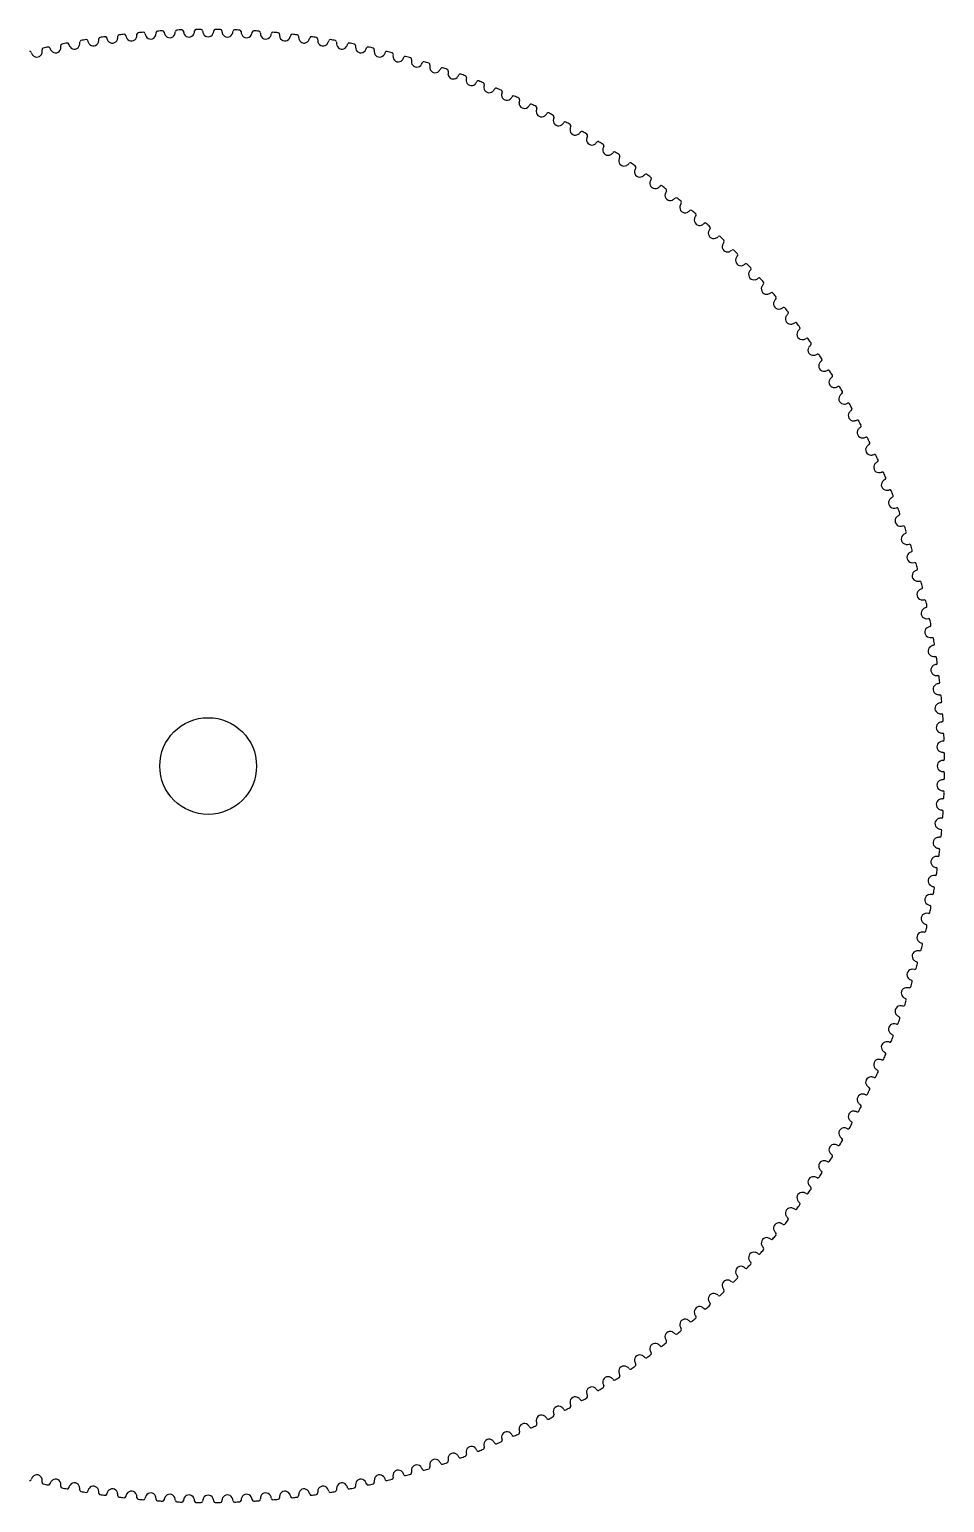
# Model space of a CAD drawing. Header units: millimetres. Extents: x 0 to 153, y 0 to 153.
# Drawn here: x 57.9 to 152.5, y 0.3 to 152.5 of the extents above; entities that cross this region are included whole.
import ezdxf

# ---------------------------------------------------------------- set-up
doc = ezdxf.new("R2010")
doc.units = ezdxf.units.MM

msp = doc.modelspace()

# ---------------------------------------------------------------- linework, layer by layer
msp.add_circle((76.39, 76.39), 5)
for centre, radius, start, end in [((71.16, 152.21), 0.15, 94.5, 177.0686), ((76.39, 76.4), 76.14, 93.5495, 93.9505), ((71.69, 152.24), 0.15, 10.4314, 93), ((72, 152.37), 1, -21.377, -2.0988), ((73.15, 152.32), 0.15, 93, 175.5686), ((76.39, 76.4), 76.14, 92.0495, 92.4505), ((73.68, 152.34), 0.15, 8.9314, 91.5), ((74.82, 152.48), 1, -173.4012, -154.123), ((73.99, 152.46), 1, -22.877, -3.5988), ((75.14, 152.38), 0.15, 91.5, 174.0686), ((76.39, 76.4), 76.14, 90.5495, 90.9505), ((75.66, 152.39), 0.15, 7.4314, 90), ((76.81, 152.49), 1, -174.9012, -155.623), ((75.98, 152.49), 1, -24.377, -5.0988), ((77.12, 152.39), 0.15, 90, 172.5686), ((76.39, 76.4), 76.14, 89.0495, 89.4505), ((77.65, 152.38), 0.15, 5.9314, 88.5), ((78.8, 152.46), 1, -176.4012, -157.123), ((77.97, 152.48), 1, -25.877, -6.5988), ((79.11, 152.34), 0.15, 88.5, 171.0686), ((76.39, 76.4), 76.14, 87.5495, 87.9505), ((79.64, 152.32), 0.15, 4.4314, 87), ((80.79, 152.37), 1, -177.9012, -158.623), ((81.1, 152.24), 0.15, 87, 169.5686), ((76.39, 76.4), 76.14, 86.0495, 86.4505), ((81.63, 152.21), 0.15, 2.9314, 85.5), ((60.17, 150.75), 1, -12.377, 6.9012), ((61.31, 150.88), 0.15, 102, -175.4314), ((76.39, 76.4), 76.14, 101.0495, 101.4505), ((61.83, 150.98), 0.15, 17.9314, 100.5), ((62.93, 151.3), 1, -164.4012, -145.123), ((62.56, 151.06), 0.555, -79.5, -16.0651), ((62.12, 151.14), 1, -13.877, 5.4012), ((63.26, 151.25), 0.15, 100.5, -176.9314), ((76.39, 76.4), 76.14, 99.5495, 99.9505), ((63.79, 151.34), 0.15, 16.4314, 99), ((64.9, 151.62), 1, -165.9012, -146.623), ((64.52, 151.39), 0.555, -144.4349, -81), ((64.52, 151.39), 0.555, -81, -17.5651), ((64.08, 151.49), 1, -15.377, 3.9012), ((65.23, 151.56), 0.15, 99, -178.4314), ((76.39, 76.4), 76.14, 98.0495, 98.4505), ((65.75, 151.64), 0.15, 14.9314, 97.5), ((66.87, 151.9), 1, -167.4012, -148.123), ((66.48, 151.68), 0.555, -145.9349, -82.5), ((66.48, 151.68), 0.555, -82.5, -19.0651), ((66.05, 151.79), 1, -16.877, 2.4012), ((67.2, 151.83), 0.15, 97.5, -179.9314), ((76.39, 76.4), 76.14, 96.5495, 96.9505), ((67.72, 151.89), 0.15, 13.4314, 96), ((68.85, 152.12), 1, -168.9012, -149.623), ((68.46, 151.91), 0.555, -147.4349, -84), ((68.46, 151.91), 0.555, -84, -20.5651), ((68.03, 152.03), 1, -18.377, 0.9012), ((69.18, 152.05), 0.15, 96, 178.5686), ((76.39, 76.4), 76.14, 95.0495, 95.4505), ((69.7, 152.09), 0.15, 11.9314, 94.5), ((70.84, 152.29), 1, -170.4012, -151.123), ((70.44, 152.1), 0.555, -148.9349, -85.5), ((70.44, 152.1), 0.555, -85.5, -22.0651), ((70.01, 152.23), 1, -19.877, -0.5988), ((72.83, 152.41), 1, -171.9012, -152.623), ((72.42, 152.23), 0.555, -150.4349, -87), ((72.42, 152.23), 0.555, -87, -23.5651), ((74.41, 152.3), 0.555, -151.9349, -88.5), ((74.41, 152.3), 0.555, -88.5, -25.0651), ((76.39, 152.33), 0.555, -153.4349, -90), ((76.39, 152.33), 0.555, -90, -26.5651), ((78.38, 152.3), 0.555, -154.9349, -91.5), ((78.38, 152.3), 0.555, -91.5, -28.0651), ((80.37, 152.23), 0.555, -156.4349, -93), ((80.37, 152.23), 0.555, -93, -29.5651), ((79.96, 152.41), 1, -27.377, -8.0988), ((82.78, 152.23), 1, -179.4012, -160.123), ((82.35, 152.1), 0.555, -157.9349, -94.5), ((82.35, 152.1), 0.555, -94.5, -31.0651), ((81.95, 152.29), 1, -28.877, -9.5988), ((83.08, 152.09), 0.15, 85.5, 168.0686), ((76.39, 76.4), 76.14, 84.5495, 84.9505), ((83.61, 152.05), 0.15, 1.4314, 84), ((84.76, 152.03), 1, 179.0988, -161.623), ((84.33, 151.91), 0.555, -159.4349, -96), ((84.33, 151.91), 0.555, -96, -32.5651), ((83.94, 152.12), 1, -30.377, -11.0988), ((85.06, 151.89), 0.15, 84, 166.5686), ((76.39, 76.4), 76.14, 83.0495, 83.4505), ((85.59, 151.83), 0.15, -0.0686, 82.5), ((86.74, 151.79), 1, 177.5988, -163.123), ((86.31, 151.68), 0.555, -160.9349, -97.5), ((86.31, 151.68), 0.555, -97.5, -34.0651), ((85.92, 151.9), 1, -31.877, -12.5988), ((87.04, 151.64), 0.15, 82.5, 165.0686), ((76.4, 76.4), 76.14, 81.5495, 81.9505), ((87.56, 151.56), 0.15, -1.5686, 81), ((88.71, 151.49), 1, 176.0988, -164.623), ((88.27, 151.39), 0.555, -162.4349, -99), ((88.27, 151.39), 0.555, -99, -35.5651), ((87.89, 151.62), 1, -33.377, -14.0988), ((89, 151.34), 0.15, 81, 163.5686), ((76.4, 76.4), 76.14, 80.0495, 80.4505), ((89.52, 151.25), 0.15, -3.0686, 79.5), ((90.67, 151.14), 1, 174.5988, -166.123), ((90.23, 151.06), 0.555, -163.9349, -100.5), ((89.85, 151.3), 1, -34.877, -15.5988), ((90.96, 150.98), 0.15, 79.5, 162.0686), ((76.4, 76.4), 76.14, 78.5495, 78.9505), ((91.48, 150.88), 0.15, -4.5686, 78), ((92.62, 150.75), 1, 173.0988, -167.623), ((57.94, 150.12), 0.15, 20.9314, 103.5), ((59.03, 150.49), 1, -161.4012, -142.123), ((58.67, 150.23), 0.555, -139.9349, -76.5), ((58.67, 150.23), 0.555, -76.5, -13.0651), ((59.36, 150.46), 0.15, 103.5, -173.9314), ((58.23, 150.29), 1, -10.877, 8.4012), ((76.39, 76.4), 76.14, 102.5495, 102.9505), ((59.88, 150.57), 0.15, 19.4314, 102), ((60.98, 150.92), 1, -162.9012, -143.623), ((60.61, 150.67), 0.555, -141.4349, -78), ((60.61, 150.67), 0.555, -78, -14.5651), ((62.56, 151.06), 0.555, -142.9349, -79.5), ((90.23, 151.06), 0.555, -100.5, -37.0651), ((92.18, 150.67), 0.555, -165.4349, -102), ((92.18, 150.67), 0.555, -102, -38.5651), ((91.81, 150.92), 1, -36.377, -17.0988), ((92.91, 150.57), 0.15, 78, 160.5686), ((76.4, 76.4), 76.14, 77.0495, 77.4505), ((93.42, 150.46), 0.15, -6.0686, 76.5), ((94.56, 150.29), 1, 171.5988, -169.123), ((94.12, 150.23), 0.555, -166.9349, -103.5), ((94.12, 150.23), 0.555, -103.5, -40.0651), ((93.76, 150.49), 1, -37.877, -18.5988), ((94.84, 150.12), 0.15, 76.5, 159.0686), ((76.4, 76.4), 76.14, 75.5495, 75.9505), ((95.36, 149.99), 0.15, -7.5686, 75), ((96.49, 149.79), 1, 170.0988, -170.623), ((96.05, 149.74), 0.555, -168.4349, -105), ((96.05, 149.74), 0.555, -105, -41.5651), ((95.69, 150.01), 1, -39.377, -20.0988), ((96.77, 149.61), 0.15, 75, 157.5686), ((76.4, 76.4), 76.14, 74.0495, 74.4505), ((97.28, 149.46), 0.15, -9.0686, 73.5), ((98.41, 149.24), 1, 168.5988, -172.123), ((97.96, 149.2), 0.555, -169.9349, -106.5), ((97.96, 149.2), 0.555, -106.5, -43.0651), ((97.61, 149.48), 1, -40.877, -21.5988), ((98.68, 149.05), 0.15, 73.5, 156.0686), ((76.4, 76.4), 76.14, 72.5495, 72.9505), ((99.18, 148.89), 0.15, -10.5686, 72), ((100.3, 148.64), 1, 167.0988, -173.623), ((99.86, 148.61), 0.555, -171.4349, -108), ((99.86, 148.61), 0.555, -108, -44.5651), ((99.52, 148.9), 1, -42.377, -23.0988), ((100.57, 148.44), 0.15, 72, 154.5686), ((76.4, 76.4), 76.14, 71.0495, 71.4505), ((101.07, 148.27), 0.15, -12.0686, 70.5), ((102.19, 147.99), 1, 165.5988, -175.123), ((101.74, 147.97), 0.555, -172.9349, -109.5), ((101.41, 148.27), 1, -43.877, -24.5988), ((102.45, 147.78), 0.15, 70.5, 153.0686), ((76.4, 76.4), 76.14, 69.5495, 69.9505), ((102.95, 147.6), 0.15, -13.5686, 69), ((101.74, 147.97), 0.555, -109.5, -46.0651), ((104.05, 147.29), 1, 164.0988, -176.623), ((103.61, 147.29), 0.555, -174.4349, -111), ((103.61, 147.29), 0.555, -111, -47.5651), ((103.28, 147.59), 1, -45.377, -26.0988), ((104.31, 147.08), 0.15, 69, 151.5686), ((76.4, 76.4), 76.14, 68.0495, 68.4505), ((104.8, 146.88), 0.15, -15.0686, 67.5), ((105.9, 146.54), 1, 162.5988, -178.123), ((105.45, 146.55), 0.555, -175.9349, -112.5), ((105.13, 146.86), 1, -46.877, -27.5988), ((106.15, 146.32), 0.15, 67.5, 150.0686), ((76.4, 76.4), 76.14, 66.5495, 66.9505), ((106.64, 146.11), 0.15, -16.5686, 66), ((105.45, 146.55), 0.555, -112.5, -49.0651), ((107.73, 145.75), 1, 161.0988, -179.623), ((107.28, 145.76), 0.555, -177.4349, -114), ((107.28, 145.76), 0.555, -114, -50.5651), ((106.97, 146.08), 1, -48.377, -29.0988), ((107.97, 145.52), 0.15, 66, 148.5686), ((76.4, 76.4), 76.14, 65.0495, 65.4505), ((108.45, 145.3), 0.15, -18.0686, 64.5), ((109.53, 144.9), 1, 159.5988, 178.877), ((109.09, 144.93), 0.555, -178.9349, -115.5), ((108.78, 145.26), 1, -49.877, -30.5988), ((109.77, 144.67), 0.15, 64.5, 147.0686), ((76.4, 76.4), 76.14, 63.5495, 63.9505), ((109.09, 144.93), 0.555, -115.5, -52.0651), ((110.24, 144.43), 0.15, -19.5686, 63), ((111.31, 144.01), 1, 158.0988, 177.377), ((110.87, 144.05), 0.555, 179.5651, -117), ((110.87, 144.05), 0.555, -117, -53.5651), ((110.57, 144.39), 1, -51.377, -32.0988), ((111.54, 143.77), 0.15, 63, 145.5686), ((76.4, 76.4), 76.14, 62.0495, 62.4505), ((113.07, 143.07), 1, 156.5988, 175.877), ((112.63, 143.13), 0.555, 178.0651, -118.5), ((112.01, 143.53), 0.15, -21.0686, 61.5), ((112.63, 143.13), 0.555, -118.5, -55.0651), ((112.34, 143.47), 1, -52.877, -33.5988), ((113.3, 142.83), 0.15, 61.5, 144.0686), ((76.4, 76.4), 76.14, 60.5495, 60.9505), ((114.8, 142.09), 1, 155.0988, 174.377), ((114.36, 142.16), 0.555, 176.5651, -120), ((113.76, 142.57), 0.15, -22.5686, 60), ((114.36, 142.16), 0.555, -120, -56.5651), ((114.09, 142.51), 1, -54.377, -35.0988), ((115.02, 141.84), 0.15, 60, 142.5686), ((76.4, 76.4), 76.14, 59.0495, 59.4505), ((115.48, 141.57), 0.15, -24.0686, 58.5), ((116.51, 141.06), 1, 153.5988, 172.877), ((116.07, 141.14), 0.555, 175.0651, -121.5), ((116.07, 141.14), 0.555, -121.5, -58.0651), ((115.8, 141.5), 1, -55.877, -36.5988), ((116.72, 140.81), 0.15, 58.5, 141.0686), ((76.4, 76.4), 76.14, 57.5495, 57.9505), ((118.19, 139.99), 1, 152.0988, 171.377), ((117.75, 140.08), 0.555, 173.5651, -123), ((117.17, 140.52), 0.15, -25.5686, 57), ((117.75, 140.08), 0.555, -123, -59.5651), ((117.49, 140.44), 1, -57.377, -38.0988), ((118.39, 139.73), 0.15, 57, 139.5686), ((76.4, 76.4), 76.14, 56.0495, 56.4505), ((119.84, 138.88), 1, 150.5988, 169.877), ((119.4, 138.97), 0.555, 172.0651, -124.5), ((118.83, 139.43), 0.15, -27.0686, 55.5), ((119.16, 139.35), 1, -58.877, -39.5988), ((120.04, 138.61), 0.15, 55.5, 138.0686), ((76.4, 76.4), 76.14, 54.5495, 54.9505), ((119.4, 138.97), 0.555, -124.5, -61.0651), ((121.03, 137.83), 0.555, 170.5651, -126), ((121.46, 137.72), 1, 149.0988, 168.377), ((120.47, 138.3), 0.15, -28.5686, 54), ((121.03, 137.83), 0.555, -126, -62.5651), ((120.79, 138.2), 1, -60.377, -41.0988), ((121.65, 137.44), 0.15, 54, 136.5686), ((76.4, 76.4), 76.14, 53.0495, 53.4505), ((122.08, 137.13), 0.15, -30.0686, 52.5), ((122.62, 136.64), 0.555, 169.0651, -127.5), ((123.05, 136.52), 1, 147.5988, 166.877), ((122.62, 136.64), 0.555, -127.5, -64.0651), ((122.39, 137.02), 1, -61.877, -42.5988), ((123.23, 136.24), 0.15, 52.5, 135.0686), ((76.4, 76.4), 76.14, 51.5495, 51.9505), ((124.61, 135.27), 1, 146.0988, 165.377), ((123.65, 135.91), 0.15, -31.5686, 51), ((124.18, 135.41), 0.555, 167.5651, -129), ((124.18, 135.41), 0.555, -129, -65.5651), ((123.96, 135.8), 1, -63.377, -44.0988), ((124.79, 134.99), 0.15, 51, 133.5686), ((76.4, 76.4), 76.14, 50.0495, 50.4505), ((125.71, 134.14), 0.555, 166.0651, -130.5), ((126.13, 133.99), 1, 144.5988, 163.877), ((125.19, 134.65), 0.15, -33.0686, 49.5), ((125.71, 134.14), 0.555, -130.5, -67.0651), ((125.5, 134.53), 1, -64.877, -45.5988), ((126.3, 133.7), 0.15, 49.5, 132.0686), ((76.4, 76.4), 76.14, 48.5495, 48.9505), ((127.21, 132.83), 0.555, 164.5651, -132), ((127.62, 132.67), 1, 143.0988, 162.377), ((126.7, 133.36), 0.15, -34.5686, 48), ((127.01, 133.22), 1, -66.377, -47.0988), ((127.79, 132.38), 0.15, 48, 130.5686), ((76.4, 76.4), 76.14, 47.0495, 47.4505), ((127.21, 132.83), 0.555, -132, -68.5651), ((128.66, 131.48), 0.555, 163.0651, -133.5), ((129.08, 131.31), 1, 141.5988, 160.877), ((128.17, 132.02), 0.15, -36.0686, 46.5), ((128.66, 131.48), 0.555, -133.5, -70.0651), ((128.48, 131.88), 1, -67.877, -48.5988), ((129.23, 131.01), 0.15, 46.5, 129.0686), ((76.4, 76.4), 76.14, 45.5495, 45.9505), ((130.09, 130.09), 0.555, 161.5651, -135), ((130.5, 129.91), 1, 140.0988, 159.377), ((130.09, 130.09), 0.555, -135, -71.5651), ((129.61, 130.65), 0.15, -37.5686, 45), ((129.91, 130.5), 1, -69.377, -50.0988), ((130.65, 129.61), 0.15, 45, 127.5686), ((76.4, 76.4), 76.14, 44.0495, 44.4505), ((131.48, 128.66), 0.555, 160.0651, -136.5), ((131.88, 128.48), 1, 138.5988, 157.877), ((131.48, 128.66), 0.555, -136.5, -73.0651), ((131.01, 129.23), 0.15, -39.0686, 43.5), ((131.31, 129.08), 1, -70.877, -51.5988), ((132.02, 128.17), 0.15, 43.5, 126.0686), ((76.4, 76.4), 76.14, 42.5495, 42.9505), ((132.83, 127.21), 0.555, 158.5651, -138), ((133.22, 127.01), 1, 137.0988, 156.377), ((132.83, 127.21), 0.555, -138, -74.5651), ((132.38, 127.79), 0.15, -40.5686, 42), ((132.67, 127.62), 1, -72.377, -53.0988), ((133.36, 126.7), 0.15, 42, 124.5686), ((76.4, 76.4), 76.14, 41.0495, 41.4505), ((133.7, 126.3), 0.15, -42.0686, 40.5), ((134.14, 125.71), 0.555, 157.0651, -139.5), ((134.53, 125.5), 1, 135.5988, 154.877), ((134.14, 125.71), 0.555, -139.5, -76.0651), ((133.99, 126.13), 1, -73.877, -54.5988), ((134.65, 125.19), 0.15, 40.5, 123.0686), ((76.4, 76.4), 76.14, 39.5495, 39.9505), ((134.99, 124.79), 0.15, -43.5686, 39), ((135.41, 124.18), 0.555, 155.5651, -141), ((135.8, 123.96), 1, 134.0988, 153.377), ((135.41, 124.18), 0.555, -141, -77.5651), ((135.27, 124.61), 1, -75.377, -56.0988), ((135.91, 123.65), 0.15, 39, 121.5686), ((76.4, 76.4), 76.14, 38.0495, 38.4505), ((136.64, 122.62), 0.555, 154.0651, -142.5), ((137.02, 122.39), 1, 132.5988, 151.877), ((136.64, 122.62), 0.555, -142.5, -79.0651), ((136.24, 123.23), 0.15, -45.0686, 37.5), ((136.52, 123.05), 1, -76.877, -57.5988), ((137.13, 122.08), 0.15, 37.5, 120.0686), ((76.4, 76.4), 76.14, 36.5495, 36.9505), ((137.83, 121.03), 0.555, 152.5651, -144), ((138.2, 120.79), 1, 131.0988, 150.377), ((137.83, 121.03), 0.555, -144, -80.5651), ((137.44, 121.65), 0.15, -46.5686, 36), ((137.72, 121.46), 1, -78.377, -59.0988), ((138.3, 120.47), 0.15, 36, 118.5686), ((76.4, 76.4), 76.14, 35.0495, 35.4505), ((138.97, 119.4), 0.555, 151.0651, -145.5), ((139.35, 119.16), 1, 129.5988, 148.877), ((138.97, 119.4), 0.555, -145.5, -82.0651), ((138.61, 120.04), 0.15, -48.0686, 34.5), ((138.88, 119.84), 1, -79.877, -60.5988), ((139.43, 118.83), 0.15, 34.5, 117.0686), ((76.4, 76.4), 76.14, 33.5495, 33.9505), ((140.08, 117.75), 0.555, 149.5651, -147), ((140.44, 117.49), 1, 128.0988, 147.377), ((140.08, 117.75), 0.555, -147, -83.5651), ((139.73, 118.39), 0.15, -49.5686, 33), ((139.99, 118.19), 1, -81.377, -62.0988), ((140.52, 117.17), 0.15, 33, 115.5686), ((141.14, 116.07), 0.555, 148.0651, -148.5), ((76.4, 76.4), 76.14, 32.0495, 32.4505), ((141.5, 115.8), 1, 126.5988, 145.877), ((141.14, 116.07), 0.555, -148.5, -85.0651), ((140.81, 116.72), 0.15, -51.0686, 31.5), ((141.06, 116.51), 1, -82.877, -63.5988), ((141.57, 115.48), 0.15, 31.5, 114.0686), ((142.16, 114.36), 0.555, 146.5651, -150), ((142.51, 114.09), 1, 125.0988, 144.377), ((76.4, 76.4), 76.14, 30.5495, 30.9505), ((141.84, 115.02), 0.15, -52.5686, 30), ((142.16, 114.36), 0.555, -150, -86.5651), ((142.09, 114.8), 1, -84.377, -65.0988), ((142.57, 113.76), 0.15, 30, 112.5686), ((143.13, 112.63), 0.555, 145.0651, -151.5), ((143.47, 112.34), 1, 123.5988, 142.877), ((76.4, 76.4), 76.14, 29.0495, 29.4505), ((142.83, 113.3), 0.15, -54.0686, 28.5), ((143.13, 112.63), 0.555, -151.5, -88.0651), ((143.07, 113.07), 1, -85.877, -66.5988), ((143.53, 112.01), 0.15, 28.5, 111.0686), ((144.05, 110.87), 0.555, 143.5651, -153), ((144.39, 110.57), 1, 122.0988, 141.377), ((76.4, 76.4), 76.14, 27.5495, 27.9505), ((143.77, 111.54), 0.15, -55.5686, 27), ((144.05, 110.87), 0.555, -153, -89.5651), ((144.01, 111.31), 1, -87.377, -68.0988), ((144.43, 110.24), 0.15, 27, 109.5686), ((76.4, 76.4), 76.14, 26.0495, 26.4505), ((144.67, 109.77), 0.15, -57.0686, 25.5), ((144.93, 109.09), 0.555, 142.0651, -154.5), ((144.93, 109.09), 0.555, -154.5, -91.0651), ((145.26, 108.78), 1, 120.5988, 139.877), ((144.9, 109.53), 1, -88.877, -69.5988), ((145.3, 108.45), 0.15, 25.5, 108.0686), ((76.4, 76.4), 76.14, 24.5495, 24.9505), ((145.76, 107.28), 0.555, 140.5651, -156), ((145.76, 107.28), 0.555, -156, -92.5651), ((146.08, 106.97), 1, 119.0988, 138.377), ((145.52, 107.97), 0.15, -58.5686, 24), ((145.75, 107.73), 1, -90.377, -71.0988), ((146.11, 106.64), 0.15, 24, 106.5686), ((76.4, 76.4), 76.14, 23.0495, 23.4505), ((146.55, 105.45), 0.555, 139.0651, -157.5), ((146.55, 105.45), 0.555, -157.5, -94.0651), ((146.86, 105.13), 1, 117.5988, 136.877), ((146.32, 106.15), 0.15, -60.0686, 22.5), ((146.54, 105.9), 1, -91.877, -72.5988), ((147.29, 103.61), 0.555, 137.5651, -159), ((146.88, 104.8), 0.15, 22.5, 105.0686), ((147.59, 103.28), 1, 116.0988, 135.377), ((76.4, 76.4), 76.14, 21.5495, 21.9505), ((147.08, 104.31), 0.15, -61.5686, 21), ((147.29, 103.61), 0.555, -159, -95.5651), ((147.29, 104.05), 1, -93.377, -74.0988), ((147.97, 101.74), 0.555, 136.0651, -160.5), ((147.6, 102.95), 0.15, 21, 103.5686), ((148.27, 101.41), 1, 114.5988, 133.877), ((76.4, 76.4), 76.14, 20.0495, 20.4505), ((147.78, 102.45), 0.15, -63.0686, 19.5), ((147.97, 101.74), 0.555, -160.5, -97.0651), ((147.99, 102.19), 1, -94.877, -75.5988), ((148.27, 101.07), 0.15, 19.5, 102.0686), ((76.4, 76.4), 76.14, 18.5495, 18.9505), ((148.44, 100.57), 0.15, -64.5686, 18), ((148.61, 99.86), 0.555, 134.5651, -162), ((148.61, 99.86), 0.555, -162, -98.5651), ((148.9, 99.52), 1, 113.0988, 132.377), ((148.64, 100.3), 1, -96.377, -77.0988), ((148.89, 99.18), 0.15, 18, 100.5686), ((76.4, 76.4), 76.14, 17.0495, 17.4505), ((149.2, 97.96), 0.555, 133.0651, -163.5), ((149.2, 97.96), 0.555, -163.5, -100.0651), ((149.48, 97.61), 1, 111.5988, 130.877), ((149.05, 98.68), 0.15, -66.0686, 16.5), ((149.24, 98.41), 1, -97.877, -78.5988), ((149.74, 96.05), 0.555, 131.5651, -165), ((150.01, 95.69), 1, 110.0988, 129.377), ((149.46, 97.28), 0.15, 16.5, 99.0686), ((76.4, 76.4), 76.14, 15.5495, 15.9505), ((149.61, 96.77), 0.15, -67.5686, 15), ((149.74, 96.05), 0.555, -165, -101.5651), ((149.79, 96.49), 1, -99.377, -80.0988), ((150.23, 94.12), 0.555, 130.0651, -166.5), ((150.49, 93.76), 1, 108.5988, 127.877), ((149.99, 95.36), 0.15, 15, 97.5686), ((76.4, 76.4), 76.14, 14.0495, 14.4505), ((150.12, 94.84), 0.15, -69.0686, 13.5), ((150.23, 94.12), 0.555, -166.5, -103.0651), ((150.29, 94.56), 1, -100.877, -81.5988), ((150.46, 93.42), 0.15, 13.5, 96.0686), ((76.4, 76.4), 76.14, 12.5495, 12.9505), ((150.57, 92.91), 0.15, -70.5686, 12), ((150.67, 92.18), 0.555, 128.5651, -168), ((150.67, 92.18), 0.555, -168, -104.5651), ((150.92, 91.81), 1, 107.0988, 126.377), ((150.75, 92.62), 1, -102.377, -83.0988), ((150.88, 91.48), 0.15, 12, 94.5686), ((76.4, 76.4), 76.14, 11.0495, 11.4505), ((151.06, 90.23), 0.555, 127.0651, -169.5), ((151.06, 90.23), 0.555, -169.5, -106.0651), ((151.3, 89.85), 1, 105.5988, 124.877), ((150.98, 90.96), 0.15, -72.0686, 10.5), ((151.39, 88.27), 0.555, 125.5651, -171), ((151.14, 90.67), 1, -103.877, -84.5988), ((151.62, 87.89), 1, 104.0988, 123.377), ((151.25, 89.52), 0.15, 10.5, 93.0686), ((151.34, 89), 0.15, -73.5686, 9), ((76.4, 76.4), 76.14, 9.5495, 9.9505), ((151.39, 88.27), 0.555, -171, -107.5651), ((151.49, 88.71), 1, -105.377, -86.0988), ((151.9, 85.92), 1, 102.5988, 121.877), ((151.56, 87.56), 0.15, 9, 91.5686), ((151.64, 87.04), 0.15, -75.0686, 7.5), ((76.4, 76.4), 76.14, 8.0495, 8.4505), ((151.68, 86.31), 0.555, 124.0651, -172.5), ((151.68, 86.31), 0.555, -172.5, -109.0651), ((151.79, 86.74), 1, -106.877, -87.5988), ((151.83, 85.59), 0.15, 7.5, 90.0686), ((76.4, 76.39), 76.14, 6.5495, 6.9505), ((151.91, 84.33), 0.555, 122.5651, -174), ((151.91, 84.33), 0.555, -174, -110.5651), ((152.12, 83.94), 1, 101.0988, 120.377), ((152.03, 84.76), 1, -108.377, -89.0988), ((151.89, 85.06), 0.15, -76.5686, 6), ((152.05, 83.61), 0.15, 6, 88.5686), ((152.1, 82.35), 0.555, 121.0651, -175.5), ((152.1, 82.35), 0.555, -175.5, -112.0651), ((152.29, 81.95), 1, 99.5988, 118.877), ((152.09, 83.08), 0.15, -78.0686, 4.5), ((76.4, 76.39), 76.14, 5.0495, 5.4505), ((152.23, 80.37), 0.555, 119.5651, -177), ((152.23, 82.78), 1, -109.877, -90.5988), ((152.41, 79.96), 1, 98.0988, 117.377), ((152.21, 81.63), 0.15, 4.5, 87.0686), ((152.24, 81.1), 0.15, -79.5686, 3), ((76.4, 76.39), 76.14, 3.5495, 3.9505), ((152.23, 80.37), 0.555, -177, -113.5651), ((152.37, 80.79), 1, -111.377, -92.0988), ((152.32, 79.64), 0.15, 3, 85.5686), ((76.4, 76.39), 76.14, 2.0495, 2.4505), ((152.3, 78.38), 0.555, 118.0651, -178.5), ((152.3, 78.38), 0.555, -178.5, -115.0651), ((152.48, 77.97), 1, 96.5988, 115.877), ((152.46, 78.8), 1, -112.877, -93.5988), ((152.34, 79.11), 0.15, -81.0686, 1.5), ((152.38, 77.65), 0.15, 1.5, 84.0686), ((152.33, 76.39), 0.555, 116.5651, 180), ((152.33, 76.39), 0.555, -180, -116.5651), ((152.49, 75.98), 1, 95.0988, 114.377), ((152.39, 77.12), 0.15, -82.5686, 0), ((76.4, 76.39), 76.14, 0.5495, 0.9505), ((152.3, 74.41), 0.555, 115.0651, 178.5), ((152.46, 73.99), 1, 93.5988, 112.877), ((152.49, 76.81), 1, -114.377, -95.0988), ((152.38, 75.14), 0.15, -84.0686, -1.5), ((152.39, 75.66), 0.15, 0, 82.5686), ((76.4, 76.39), 76.14, -0.9505, -0.5495), ((152.3, 74.41), 0.555, 178.5, -118.0651), ((152.48, 74.82), 1, -115.877, -96.5988), ((152.32, 73.15), 0.15, -85.5686, -3), ((152.34, 73.68), 0.15, -1.5, 81.0686), ((76.4, 76.39), 76.14, -2.4505, -2.0495), ((152.23, 72.42), 0.555, 113.5651, 177), ((152.23, 72.42), 0.555, 177, -119.5651), ((152.41, 72.83), 1, -117.377, -98.0988), ((152.37, 72), 1, 92.0988, 111.377), ((152.24, 71.69), 0.15, -3, 79.5686), ((76.4, 76.39), 76.14, -3.9505, -3.5495), ((152.1, 70.44), 0.555, 112.0651, 175.5), ((152.1, 70.44), 0.555, 175.5, -121.0651), ((152.23, 70.01), 1, 90.5988, 109.877), ((152.21, 71.16), 0.15, -87.0686, -4.5), ((151.91, 68.46), 0.555, 110.5651, 174), ((152.03, 68.03), 1, 89.0988, 108.377), ((152.29, 70.84), 1, -118.877, -99.5988), ((152.05, 69.18), 0.15, -88.5686, -6), ((152.09, 69.7), 0.15, -4.5, 78.0686), ((76.4, 76.39), 76.14, -5.4505, -5.0495), ((151.68, 66.48), 0.555, 109.0651, 172.5), ((151.91, 68.46), 0.555, 174, -122.5651), ((151.79, 66.05), 1, 87.5988, 106.877), ((152.12, 68.85), 1, -120.377, -101.0988), ((151.83, 67.2), 0.15, -90.0686, -7.5), ((151.89, 67.72), 0.15, -6, 76.5686), ((76.4, 76.39), 76.14, -6.9505, -6.5495), ((151.68, 66.48), 0.555, 172.5, -124.0651), ((151.9, 66.87), 1, -121.877, -102.5988), ((151.64, 65.75), 0.15, -7.5, 75.0686), ((76.4, 76.39), 76.14, -8.4505, -8.0495), ((151.39, 64.52), 0.555, 171, -125.5651), ((151.39, 64.52), 0.555, 107.5651, 171), ((151.62, 64.9), 1, -123.377, -104.0988), ((151.49, 64.08), 1, 86.0988, 105.377), ((151.56, 65.23), 0.15, -91.5686, -9), ((151.06, 62.56), 0.555, 169.5, -127.0651), ((151.06, 62.56), 0.555, 106.0651, 169.5), ((151.14, 62.12), 1, 84.5988, 103.877), ((151.25, 63.26), 0.15, -93.0686, -10.5), ((151.34, 63.79), 0.15, -9, 73.5686), ((76.4, 76.39), 76.14, -9.9505, -9.5495), ((150.67, 60.61), 0.555, 104.5651, 168), ((150.75, 60.17), 1, 83.0988, 102.377), ((151.3, 62.93), 1, -124.877, -105.5988), ((150.88, 61.31), 0.15, -94.5686, -12), ((76.4, 76.39), 76.14, -11.4505, -11.0495), ((150.98, 61.83), 0.15, -10.5, 72.0686), ((150.67, 60.61), 0.555, 168, -128.5651), ((150.92, 60.98), 1, -126.377, -107.0988), ((76.4, 76.39), 76.14, -12.9505, -12.5495), ((150.57, 59.88), 0.15, -12, 70.5686), ((150.23, 58.67), 0.555, 166.5, -130.0651), ((150.23, 58.67), 0.555, 103.0651, 166.5), ((150.49, 59.03), 1, -127.877, -108.5988), ((150.29, 58.23), 1, 81.5988, 100.877), ((76.4, 76.39), 76.14, -14.4505, -14.0495), ((150.12, 57.94), 0.15, -13.5, 69.0686), ((150.46, 59.36), 0.15, -96.0686, -13.5), ((149.74, 56.74), 0.555, 165, -131.5651), ((149.74, 56.74), 0.555, 101.5651, 165), ((149.79, 56.3), 1, 80.0988, 99.377), ((149.99, 57.43), 0.15, -97.5686, -15), ((149.2, 54.83), 0.555, 163.5, -133.0651), ((149.2, 54.83), 0.555, 100.0651, 163.5), ((149.24, 54.38), 1, 78.5988, 97.877), ((150.01, 57.1), 1, -129.377, -110.0988), ((149.46, 55.51), 0.15, -99.0686, -16.5), ((76.4, 76.39), 76.14, -15.9505, -15.5495), ((149.61, 56.02), 0.15, -15, 67.5686), ((148.61, 52.93), 0.555, 98.5651, 162), ((148.64, 52.48), 1, 77.0988, 96.377), ((149.48, 55.18), 1, -130.877, -111.5988), ((148.89, 53.61), 0.15, -100.5686, -18), ((76.4, 76.39), 76.14, -17.4505, -17.0495), ((149.05, 54.11), 0.15, -16.5, 66.0686), ((148.61, 52.93), 0.555, 162, -134.5651), ((148.9, 53.27), 1, -132.377, -113.0988), ((76.4, 76.39), 76.14, -18.9505, -18.5495), ((148.44, 52.22), 0.15, -18, 64.5686), ((147.97, 51.05), 0.555, 160.5, -136.0651), ((147.97, 51.05), 0.555, 97.0651, 160.5), ((148.27, 51.38), 1, -133.877, -114.5988), ((76.4, 76.39), 76.14, -20.4505, -20.0495), ((147.78, 50.34), 0.15, -19.5, 63.0686), ((147.99, 50.6), 1, 75.5988, 94.877), ((148.27, 51.72), 0.15, -102.0686, -19.5), ((147.29, 49.18), 0.555, 159, -137.5651), ((147.29, 49.18), 0.555, 95.5651, 159), ((147.59, 49.51), 1, -135.377, -116.0988), ((147.29, 48.74), 1, 74.0988, 93.377), ((147.6, 49.84), 0.15, -103.5686, -21), ((146.55, 47.34), 0.555, 157.5, -139.0651), ((146.55, 47.34), 0.555, 94.0651, 157.5), ((146.54, 46.89), 1, 72.5988, 91.877), ((146.88, 47.99), 0.15, -105.0686, -22.5), ((76.4, 76.39), 76.14, -21.9505, -21.5495), ((147.08, 48.48), 0.15, -21, 61.5686), ((145.76, 45.51), 0.555, 156, -140.5651), ((145.76, 45.51), 0.555, 92.5651, 156), ((145.75, 45.06), 1, 71.0988, 90.377), ((146.11, 46.15), 0.15, -106.5686, -24), ((146.86, 47.66), 1, -136.877, -117.5988), ((76.4, 76.39), 76.14, -23.4505, -23.0495), ((146.32, 46.64), 0.15, -22.5, 60.0686), ((144.93, 43.7), 0.555, 91.0651, 154.5), ((144.9, 43.26), 1, 69.5988, 88.877), ((145.3, 44.34), 0.15, -108.0686, -25.5), ((146.08, 45.82), 1, -138.377, -119.0988), ((76.4, 76.39), 76.14, -24.9505, -24.5495), ((145.52, 44.82), 0.15, -24, 58.5686), ((144.93, 43.7), 0.555, 154.5, -142.0651), ((145.26, 44.01), 1, -139.877, -120.5988), ((76.4, 76.39), 76.14, -26.4505, -26.0495), ((144.67, 43.02), 0.15, -25.5, 57.0686), ((144.05, 41.92), 0.555, 153, -143.5651), ((144.05, 41.92), 0.555, 89.5651, 153), ((144.39, 42.22), 1, -141.377, -122.0988), ((76.4, 76.39), 76.14, -27.9505, -27.5495), ((143.77, 41.24), 0.15, -27, 55.5686), ((144.01, 41.48), 1, 68.0988, 87.377), ((144.43, 42.55), 0.15, -109.5686, -27), ((143.13, 40.16), 0.555, 151.5, -145.0651), ((143.13, 40.16), 0.555, 88.0651, 151.5), ((143.47, 40.45), 1, -142.877, -123.5988), ((142.83, 39.49), 0.15, -28.5, 54.0686), ((143.07, 39.72), 1, 66.5988, 85.877), ((143.53, 40.78), 0.15, -111.0686, -28.5), ((142.16, 38.43), 0.555, 150, -146.5651), ((142.16, 38.43), 0.555, 86.5651, 150), ((142.51, 38.7), 1, -144.377, -125.0988), ((142.09, 37.99), 1, 65.0988, 84.377), ((142.57, 39.03), 0.15, -112.5686, -30), ((76.4, 76.39), 76.14, -29.4505, -29.0495), ((141.14, 36.72), 0.555, 148.5, -148.0651), ((141.14, 36.72), 0.555, 85.0651, 148.5), ((141.06, 36.28), 1, 63.5988, 82.877), ((141.57, 37.31), 0.15, -114.0686, -31.5), ((76.4, 76.39), 76.14, -30.9505, -30.5495), ((141.84, 37.77), 0.15, -30, 52.5686), ((140.08, 35.04), 0.555, 147, -149.5651), ((140.08, 35.04), 0.555, 83.5651, 147), ((139.99, 34.6), 1, 62.0988, 81.377), ((140.52, 35.62), 0.15, -115.5686, -33), ((76.4, 76.39), 76.14, -32.4505, -32.0495), ((141.5, 36.99), 1, -145.877, -126.5988), ((140.81, 36.07), 0.15, -31.5, 51.0686), ((138.97, 33.38), 0.555, 145.5, -151.0651), ((138.97, 33.38), 0.555, 82.0651, 145.5), ((138.88, 32.95), 1, 60.5988, 79.877), ((139.43, 33.95), 0.15, -117.0686, -34.5), ((76.4, 76.39), 76.14, -33.9505, -33.5495), ((140.44, 35.29), 1, -147.377, -128.0988), ((139.73, 34.39), 0.15, -33, 49.5686), ((137.83, 31.76), 0.555, 144, -152.5651), ((137.83, 31.76), 0.555, 80.5651, 144), ((137.72, 31.33), 1, 59.0988, 78.377), ((138.3, 32.32), 0.15, -118.5686, -36), ((76.4, 76.39), 76.14, -35.4505, -35.0495), ((139.35, 33.63), 1, -148.877, -129.5988), ((138.61, 32.75), 0.15, -34.5, 48.0686), ((136.64, 30.17), 0.555, 142.5, -154.0651), ((136.64, 30.17), 0.555, 79.0651, 142.5), ((136.52, 29.74), 1, 57.5988, 76.877), ((137.13, 30.71), 0.15, -120.0686, -37.5), ((76.4, 76.39), 76.14, -36.9505, -36.5495), ((138.2, 32), 1, -150.377, -131.0988), ((137.44, 31.14), 0.15, -36, 46.5686), ((135.41, 28.61), 0.555, 141, -155.5651), ((135.41, 28.61), 0.555, 77.5651, 141), ((135.27, 28.18), 1, 56.0988, 75.377), ((135.91, 29.14), 0.15, -121.5686, -39), ((76.4, 76.39), 76.14, -38.4505, -38.0495), ((137.02, 30.4), 1, -151.877, -132.5988), ((136.24, 29.55), 0.15, -37.5, 45.0686), ((134.14, 27.08), 0.555, 139.5, -157.0651), ((134.14, 27.08), 0.555, 76.0651, 139.5), ((133.99, 26.66), 1, 54.5988, 73.877), ((134.65, 27.6), 0.15, -123.0686, -40.5), ((76.4, 76.39), 76.14, -39.9505, -39.5495), ((135.8, 28.83), 1, -153.377, -134.0988), ((134.99, 28), 0.15, -39, 43.5686), ((132.83, 25.58), 0.555, 138, -158.5651), ((132.83, 25.58), 0.555, 74.5651, 138), ((132.67, 25.17), 1, 53.0988, 72.377), ((133.36, 26.09), 0.15, -124.5686, -42), ((76.4, 76.39), 76.14, -41.4505, -41.0495), ((134.53, 27.29), 1, -154.877, -135.5988), ((133.7, 26.49), 0.15, -40.5, 42.0686), ((131.48, 24.12), 0.555, 136.5, -160.0651), ((131.48, 24.12), 0.555, 73.0651, 136.5), ((131.31, 23.71), 1, 51.5988, 70.877), ((132.02, 24.61), 0.15, -126.0686, -43.5), ((76.4, 76.39), 76.14, -42.9505, -42.5495), ((133.22, 25.78), 1, -156.377, -137.0988), ((132.38, 25), 0.15, -42, 40.5686), ((130.09, 22.7), 0.555, 135, -161.5651), ((130.09, 22.7), 0.555, 71.5651, 135), ((129.91, 22.29), 1, 50.0988, 69.377), ((130.65, 23.18), 0.15, -127.5686, -45), ((76.4, 76.39), 76.14, -44.4505, -44.0495), ((131.88, 24.31), 1, -157.877, -138.5988), ((131.01, 23.56), 0.15, -43.5, 39.0686), ((128.66, 21.31), 0.555, 133.5, -163.0651), ((128.66, 21.31), 0.555, 70.0651, 133.5), ((128.48, 20.91), 1, 48.5988, 67.877), ((129.23, 21.77), 0.15, -129.0686, -46.5), ((76.4, 76.39), 76.14, -45.9505, -45.5495), ((130.5, 22.88), 1, -159.377, -140.0988), ((129.61, 22.14), 0.15, -45, 37.5686), ((127.21, 19.96), 0.555, 132, -164.5651), ((127.62, 20.12), 1, -162.377, -143.0988), ((127.21, 19.96), 0.555, 68.5651, 132), ((127.01, 19.56), 1, 47.0988, 66.377), ((127.79, 20.41), 0.15, -130.5686, -48), ((76.4, 76.39), 76.14, -47.4505, -47.0495), ((129.08, 21.48), 1, -160.877, -141.5988), ((128.17, 20.77), 0.15, -46.5, 36.0686), ((125.71, 18.65), 0.555, 130.5, -166.0651), ((126.13, 18.8), 1, -163.877, -144.5988), ((125.71, 18.65), 0.555, 67.0651, 130.5), ((125.5, 18.26), 1, 45.5988, 64.877), ((126.3, 19.08), 0.15, -132.0686, -49.5), ((76.4, 76.39), 76.14, -48.9505, -48.5495), ((126.7, 19.43), 0.15, -48, 34.5686), ((76.4, 76.39), 76.14, -51.9505, -51.5495), ((124.18, 17.38), 0.555, 129, -167.5651), ((124.61, 17.51), 1, -165.377, -146.0988), ((123.65, 16.88), 0.15, -51, 31.5686), ((124.18, 17.38), 0.555, 65.5651, 129), ((123.96, 16.99), 1, 44.0988, 63.377), ((124.79, 17.8), 0.15, -133.5686, -51), ((76.4, 76.39), 76.14, -50.4505, -50.0495), ((125.19, 18.14), 0.15, -49.5, 33.0686), ((121.03, 14.96), 0.555, 126, -170.5651), ((121.03, 14.96), 0.555, 62.5651, 126), ((120.79, 14.58), 1, 41.0988, 60.377), ((121.65, 15.35), 0.15, -136.5686, -54), ((76.4, 76.39), 76.14, -53.4505, -53.0495), ((122.62, 16.15), 0.555, 127.5, -169.0651), ((123.05, 16.27), 1, -166.877, -147.5988), ((122.08, 15.66), 0.15, -52.5, 30.0686), ((122.62, 16.15), 0.555, 64.0651, 127.5), ((122.39, 15.77), 1, 42.5988, 61.877), ((123.23, 16.55), 0.15, -135.0686, -52.5), ((119.4, 13.81), 0.555, 124.5, -172.0651), ((119.84, 13.91), 1, -169.877, -150.5988), ((119.4, 13.81), 0.555, 61.0651, 124.5), ((119.16, 13.44), 1, 39.5988, 58.877), ((120.04, 14.18), 0.15, -138.0686, -55.5), ((76.4, 76.39), 76.14, -54.9505, -54.5495), ((121.46, 15.07), 1, -168.377, -149.0988), ((120.47, 14.49), 0.15, -54, 28.5686), ((116.07, 11.65), 0.555, 58.0651, 121.5), ((117.75, 12.71), 0.555, 123, -173.5651), ((118.19, 12.8), 1, -171.377, -152.0988), ((117.17, 12.26), 0.15, -57, 25.5686), ((117.75, 12.71), 0.555, 59.5651, 123), ((117.49, 12.35), 1, 38.0988, 57.377), ((118.39, 13.06), 0.15, -139.5686, -57), ((76.4, 76.39), 76.14, -56.4505, -56.0495), ((118.83, 13.35), 0.15, -55.5, 27.0686), ((114.36, 10.63), 0.555, 120, -176.5651), ((114.36, 10.63), 0.555, 56.5651, 120), ((114.09, 10.28), 1, 35.0988, 54.377), ((115.02, 10.95), 0.15, -142.5686, -60), ((76.4, 76.39), 76.14, -59.4505, -59.0495), ((116.07, 11.65), 0.555, 121.5, -175.0651), ((116.51, 11.73), 1, -172.877, -153.5988), ((115.48, 11.22), 0.15, -58.5, 24.0686), ((115.8, 11.29), 1, 36.5988, 55.877), ((116.72, 11.98), 0.15, -141.0686, -58.5), ((76.4, 76.39), 76.14, -57.9505, -57.5495), ((110.87, 8.74), 0.555, 117, -179.5651), ((110.87, 8.74), 0.555, 53.5651, 117), ((110.57, 8.4), 1, 32.0988, 51.377), ((112.63, 9.66), 0.555, 118.5, -178.0651), ((113.07, 9.71), 1, -175.877, -156.5988), ((112.01, 9.26), 0.15, -61.5, 21.0686), ((112.63, 9.66), 0.555, 55.0651, 118.5), ((112.34, 9.32), 1, 33.5988, 52.877), ((113.3, 9.96), 0.15, -144.0686, -61.5), ((76.4, 76.39), 76.14, -60.9505, -60.5495), ((114.8, 10.7), 1, -174.377, -155.0988), ((113.76, 10.22), 0.15, -60, 22.5686), ((109.09, 7.86), 0.555, 115.5, 178.9349), ((109.53, 7.89), 1, -178.877, -159.5988), ((109.09, 7.86), 0.555, 52.0651, 115.5), ((108.78, 7.53), 1, 30.5988, 49.877), ((109.77, 8.12), 0.15, -147.0686, -64.5), ((76.4, 76.39), 76.14, -63.9505, -63.5495), ((111.31, 8.78), 1, -177.377, -158.0988), ((110.24, 8.35), 0.15, -63, 19.5686), ((111.54, 9.02), 0.15, -145.5686, -63), ((76.4, 76.39), 76.14, -62.4505, -62.0495), ((105.45, 6.24), 0.555, 112.5, 175.9349), ((105.9, 6.25), 1, 178.123, -162.5988), ((105.45, 6.24), 0.555, 49.0651, 112.5), ((105.13, 5.93), 1, 27.5988, 46.877), ((106.15, 6.47), 0.15, -150.0686, -67.5), ((76.4, 76.39), 76.14, -66.9505, -66.5495), ((106.64, 6.68), 0.15, -66, 16.5686), ((107.28, 7.02), 0.555, 114, 177.4349), ((107.73, 7.04), 1, 179.623, -161.0988), ((107.28, 7.02), 0.555, 50.5651, 114), ((106.97, 6.71), 1, 29.0988, 48.377), ((107.97, 7.27), 0.15, -148.5686, -66), ((76.4, 76.39), 76.14, -65.4505, -65.0495), ((108.45, 7.49), 0.15, -64.5, 18.0686), ((99.86, 4.18), 0.555, 108, 171.4349), ((99.86, 4.18), 0.555, 44.5651, 108), ((101.74, 4.81), 0.555, 109.5, 172.9349), ((102.19, 4.8), 1, 175.123, -165.5988), ((101.74, 4.81), 0.555, 46.0651, 109.5), ((101.41, 4.52), 1, 24.5988, 43.877), ((102.45, 5.01), 0.15, -153.0686, -70.5), ((76.4, 76.39), 76.14, -69.9505, -69.5495), ((102.95, 5.19), 0.15, -69, 13.5686), ((103.61, 5.5), 0.555, 111, 174.4349), ((104.05, 5.5), 1, 176.623, -164.0988), ((103.61, 5.5), 0.555, 47.5651, 111), ((103.28, 5.2), 1, 26.0988, 45.377), ((104.31, 5.71), 0.15, -151.5686, -69), ((76.4, 76.39), 76.14, -68.4505, -68.0495), ((104.8, 5.91), 0.15, -67.5, 15.0686), ((58.67, 2.56), 0.555, 76.5, 139.9349), ((58.67, 2.56), 0.555, 13.0651, 76.5), ((94.12, 2.56), 0.555, 103.5, 166.9349), ((94.12, 2.56), 0.555, 40.0651, 103.5), ((96.49, 2.99), 1, 170.623, -170.0988), ((96.05, 3.05), 0.555, 105, 168.4349), ((96.05, 3.05), 0.555, 41.5651, 105), ((95.69, 2.78), 1, 20.0988, 39.377), ((96.77, 3.18), 0.15, -157.5686, -75), ((76.4, 76.39), 76.14, -74.4505, -74.0495), ((97.28, 3.32), 0.15, -73.5, 9.0686), ((97.96, 3.59), 0.555, 106.5, 169.9349), ((98.41, 3.55), 1, 172.123, -168.5988), ((97.96, 3.59), 0.555, 43.0651, 106.5), ((97.61, 3.31), 1, 21.5988, 40.877), ((98.68, 3.74), 0.15, -156.0686, -73.5), ((76.4, 76.39), 76.14, -72.9505, -72.5495), ((99.18, 3.9), 0.15, -72, 10.5686), ((100.3, 4.15), 1, 173.623, -167.0988), ((99.52, 3.89), 1, 23.0988, 42.377), ((100.57, 4.35), 0.15, -154.5686, -72), ((76.4, 76.39), 76.14, -71.4505, -71.0495), ((101.07, 4.52), 0.15, -70.5, 12.0686), ((57.94, 2.67), 0.15, -103.5, -20.9314), ((59.03, 2.3), 1, 142.123, 161.4012), ((58.23, 2.49), 1, -8.4012, 10.877), ((59.36, 2.33), 0.15, 173.9314, -103.5), ((76.39, 76.39), 76.14, -102.9505, -102.5495), ((59.88, 2.22), 0.15, -102, -19.4314), ((60.98, 1.87), 1, 143.623, 162.9012), ((60.61, 2.12), 0.555, 78, 141.4349), ((60.61, 2.12), 0.555, 14.5651, 78), ((60.17, 2.04), 1, -6.9012, 12.377), ((61.31, 1.91), 0.15, 175.4314, -102), ((76.39, 76.39), 76.14, -101.4505, -101.0495), ((61.83, 1.81), 0.15, -100.5, -17.9314), ((62.93, 1.49), 1, 145.123, 164.4012), ((62.56, 1.73), 0.555, 79.5, 142.9349), ((62.56, 1.73), 0.555, 16.0651, 79.5), ((62.12, 1.64), 1, -5.4012, 13.877), ((63.26, 1.54), 0.15, 176.9314, -100.5), ((64.9, 1.17), 1, 146.623, 165.9012), ((64.52, 1.39), 0.555, 81, 144.4349), ((64.52, 1.39), 0.555, 17.5651, 81), ((64.08, 1.3), 1, -3.9012, 15.377), ((66.48, 1.11), 0.555, 82.5, 145.9349), ((66.48, 1.11), 0.555, 19.0651, 82.5), ((86.31, 1.11), 0.555, 97.5, 160.9349), ((86.31, 1.11), 0.555, 34.0651, 97.5), ((88.71, 1.3), 1, 164.623, -176.0988), ((88.27, 1.39), 0.555, 99, 162.4349), ((88.27, 1.39), 0.555, 35.5651, 99), ((87.89, 1.17), 1, 14.0988, 33.377), ((89.52, 1.54), 0.15, -79.5, 3.0686), ((90.67, 1.64), 1, 166.123, -174.5988), ((90.23, 1.73), 0.555, 100.5, 163.9349), ((90.23, 1.73), 0.555, 37.0651, 100.5), ((89.85, 1.49), 1, 15.5988, 34.877), ((90.96, 1.81), 0.15, -162.0686, -79.5), ((76.4, 76.39), 76.14, -78.9505, -78.5495), ((91.48, 1.91), 0.15, -78, 4.5686), ((92.62, 2.04), 1, 167.623, -173.0988), ((92.18, 2.12), 0.555, 102, 165.4349), ((92.18, 2.12), 0.555, 38.5651, 102), ((91.81, 1.87), 1, 17.0988, 36.377), ((92.91, 2.22), 0.15, -160.5686, -78), ((76.4, 76.39), 76.14, -77.4505, -77.0495), ((93.42, 2.33), 0.15, -76.5, 6.0686), ((94.56, 2.49), 1, 169.123, -171.5988), ((93.76, 2.3), 1, 18.5988, 37.877), ((94.84, 2.67), 0.15, -159.0686, -76.5), ((76.4, 76.39), 76.14, -75.9505, -75.5495), ((95.36, 2.8), 0.15, -75, 7.5686), ((76.39, 76.39), 76.14, -99.9505, -99.5495), ((63.79, 1.45), 0.15, -99, -16.4314), ((65.23, 1.22), 0.15, 178.4314, -99), ((76.39, 76.39), 76.14, -98.4505, -98.0495), ((65.75, 1.15), 0.15, -97.5, -14.9314), ((66.87, 0.89), 1, 148.123, 167.4012), ((66.05, 1), 1, -2.4012, 16.877), ((67.2, 0.96), 0.15, 179.9314, -97.5), ((76.39, 76.39), 76.14, -96.9505, -96.5495), ((67.72, 0.9), 0.15, -96, -13.4314), ((68.85, 0.67), 1, 149.623, 168.9012), ((68.46, 0.87), 0.555, 84, 147.4349), ((68.46, 0.87), 0.555, 20.5651, 84), ((68.03, 0.75), 1, -0.9012, 18.377), ((69.18, 0.74), 0.15, -178.5686, -96), ((76.39, 76.39), 76.14, -95.4505, -95.0495), ((69.7, 0.69), 0.15, -94.5, -11.9314), ((70.84, 0.5), 1, 151.123, 170.4012), ((70.44, 0.69), 0.555, 85.5, 148.9349), ((70.44, 0.69), 0.555, 22.0651, 85.5), ((70.01, 0.56), 1, 0.5988, 19.877), ((71.16, 0.58), 0.15, -177.0686, -94.5), ((76.39, 76.39), 76.14, -93.9505, -93.5495), ((71.69, 0.55), 0.15, -93, -10.4314), ((72.83, 0.38), 1, 152.623, 171.9012), ((72.42, 0.56), 0.555, 87, 150.4349), ((72.42, 0.56), 0.555, 23.5651, 87), ((72, 0.42), 1, 2.0988, 21.377), ((73.15, 0.47), 0.15, -175.5686, -93), ((76.39, 76.39), 76.14, -92.4505, -92.0495), ((73.68, 0.45), 0.15, -91.5, -8.9314), ((74.82, 0.31), 1, 154.123, 173.4012), ((74.41, 0.49), 0.555, 88.5, 151.9349), ((74.41, 0.49), 0.555, 25.0651, 88.5), ((73.99, 0.33), 1, 3.5988, 22.877), ((75.14, 0.41), 0.15, -174.0686, -91.5), ((76.39, 76.39), 76.14, -90.9505, -90.5495), ((75.66, 0.4), 0.15, -90, -7.4314), ((76.81, 0.29), 1, 155.623, 174.9012), ((76.39, 0.46), 0.555, 90, 153.4349), ((76.39, 0.46), 0.555, 26.5651, 90), ((75.98, 0.29), 1, 5.0988, 24.377), ((77.12, 0.4), 0.15, -172.5686, -90), ((76.39, 76.39), 76.14, -89.4505, -89.0495), ((77.65, 0.41), 0.15, -88.5, -5.9314), ((78.8, 0.33), 1, 157.123, 176.4012), ((78.38, 0.49), 0.555, 91.5, 154.9349), ((78.38, 0.49), 0.555, 28.0651, 91.5), ((77.97, 0.31), 1, 6.5988, 25.877), ((79.11, 0.45), 0.15, -171.0686, -88.5), ((76.39, 76.39), 76.14, -87.9505, -87.5495), ((79.64, 0.47), 0.15, -87, -4.4314), ((80.79, 0.42), 1, 158.623, 177.9012), ((80.37, 0.56), 0.555, 93, 156.4349), ((80.37, 0.56), 0.555, 29.5651, 93), ((79.96, 0.38), 1, 8.0988, 27.377), ((81.1, 0.55), 0.15, -169.5686, -87), ((76.39, 76.39), 76.14, -86.4505, -86.0495), ((81.63, 0.58), 0.15, -85.5, -2.9314), ((82.78, 0.56), 1, 160.123, 179.4012), ((82.35, 0.69), 0.555, 94.5, 157.9349), ((82.35, 0.69), 0.555, 31.0651, 94.5), ((81.95, 0.5), 1, 9.5988, 28.877), ((83.08, 0.69), 0.15, -168.0686, -85.5), ((76.39, 76.39), 76.14, -84.9505, -84.5495), ((83.61, 0.74), 0.15, -84, -1.4314), ((84.76, 0.75), 1, 161.623, -179.0988), ((84.33, 0.87), 0.555, 96, 159.4349), ((84.33, 0.87), 0.555, 32.5651, 96), ((83.94, 0.67), 1, 11.0988, 30.377), ((85.06, 0.9), 0.15, -166.5686, -84), ((76.39, 76.39), 76.14, -83.4505, -83.0495), ((85.59, 0.96), 0.15, -82.5, 0.0686), ((86.74, 1), 1, 163.123, -177.5988), ((85.92, 0.89), 1, 12.5988, 31.877), ((87.04, 1.15), 0.15, -165.0686, -82.5), ((76.4, 76.39), 76.14, -81.9505, -81.5495), ((87.56, 1.22), 0.15, -81, 1.5686), ((89, 1.45), 0.15, -163.5686, -81), ((76.4, 76.39), 76.14, -80.4505, -80.0495)]:
    msp.add_arc(centre, radius, start, end)

doc.saveas('drawing.dxf')
